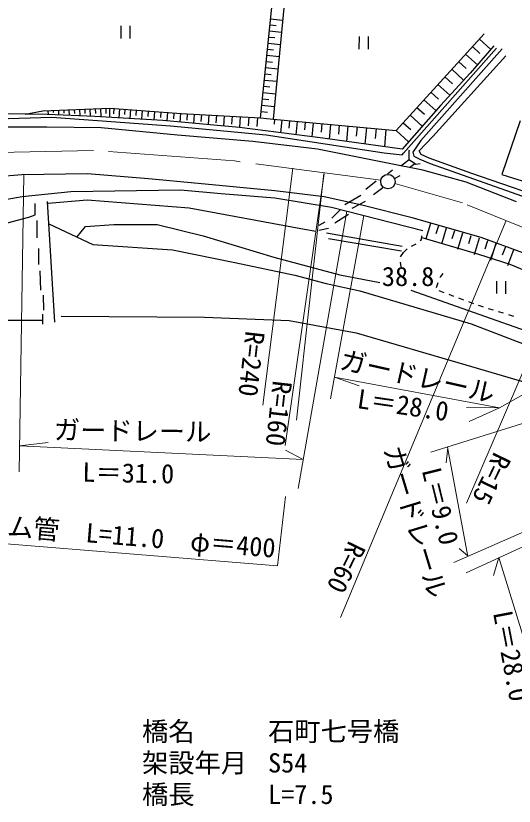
# Model space of a CAD drawing. Units: millimetres, scale not verified. Extents: x 40000 to 680000, y 20000 to 380000.
# Drawn here: x 423866 to 471320, y 261077 to 336360 of the extents above; entities that cross this region are included whole.
import ezdxf
from ezdxf.enums import TextEntityAlignment as Align

# ---------------------------------------------------------------- set-up
doc = ezdxf.new("R2010")
doc.units = ezdxf.units.MM
doc.header["$LTSCALE"] = 1000
doc.linetypes.add('CHAIN', pattern=[18.5, 12, -1.5, 3.5, -1.5])
for name, color, linetype, lineweight in [('M-BGD', 7, 'Continuous', 25), ('M-BMK', 2, 'CHAIN', 13), ('M-BMK-SRVR', 3, 'Continuous', 25), ('M-STR-HTXT', 7, 'Continuous', 13)]:
    doc.layers.add(name, color=color, linetype=linetype, lineweight=lineweight)
doc.styles.add('ＭＳ ゴシック', font='')
doc.styles.get('ＭＳ ゴシック').set_extended_font_data('MS Gothic')

msp = doc.modelspace()

# ---------------------------------------------------------------- linework, layer by layer
at = {"layer": 'M-BGD'}
for p, q in [((449844, 341878), (448364, 326513)), ((447160, 326652), (448688, 341461)), ((448131, 336067), (449273, 335950)), ((433857, 335406), (433850, 334206)), ((434750, 334201), (434757, 335401)), ((448072, 335493), (448645, 335434)), ((447953, 334339), (448530, 334280)), ((448013, 334918), (449162, 334799)), ((456544, 334386), (456537, 333186)), ((457437, 333180), (457444, 334380)), ((460072, 325449), (468448, 334658)), ((447893, 333761), (449051, 333641)), ((467995, 334160), (469097, 333158)), ((447833, 333178), (448414, 333118)), ((469628, 333293), (460766, 323274)), ((470191, 333206), (462417, 324496)), ((469395, 333499), (467124, 330900)), ((467339, 333439), (468060, 332783)), ((447713, 332009), (448297, 331949)), ((447773, 332596), (448938, 332476)), ((463588, 324870), (470519, 332551)), ((466683, 332717), (467813, 331689)), ((447652, 331423), (448825, 331302)), ((465367, 331270), (466508, 330233)), ((466025, 331994), (466747, 331337)), ((447591, 330833), (448180, 330772)), ((467124, 330900), (464291, 327832)), ((464707, 330545), (465432, 329887)), ((447531, 330242), (448711, 330120)), ((464048, 329820), (465178, 328793)), ((447408, 329054), (448597, 328931)), ((447469, 329648), (448062, 329587)), ((463387, 329094), (464113, 328433)), ((447346, 328455), (447943, 328394)), ((462726, 328367), (463857, 327338)), ((426428, 327300), (432814, 327578)), ((430923, 327496), (430954, 326797)), ((431423, 327517), (431443, 327048)), ((431922, 327539), (431957, 326744)), ((432422, 327561), (432445, 327041)), ((432772, 327576), (432772, 326694)), ((432814, 327578), (439617, 327069)), ((433193, 327553), (433158, 327018)), ((433725, 327510), (433669, 326639)), ((447285, 327857), (448481, 327734)), ((464291, 327832), (460638, 323665)), ((462063, 327638), (462791, 326976)), ((426850, 326966), (422963, 327013)), ((424744, 326992), (426428, 327300)), ((431393, 326779), (426850, 326966)), ((426927, 327322), (426943, 326965)), ((427427, 327344), (427436, 327135)), ((427926, 327365), (427946, 326921)), ((428426, 327387), (428439, 327071)), ((428925, 327409), (428948, 326880)), ((429425, 327430), (429441, 327063)), ((429924, 327452), (429951, 326838)), ((430424, 327474), (430442, 327056)), ((437878, 326381), (431393, 326779)), ((434255, 327470), (434222, 326953)), ((434785, 327430), (434730, 326574)), ((435337, 327389), (435304, 326878)), ((435889, 327348), (435835, 326506)), ((436475, 327304), (436440, 326773)), ((437060, 327260), (437006, 326434)), ((437679, 327214), (437644, 326661)), ((438299, 327167), (438246, 326348)), ((438919, 327121), (438882, 326546)), ((439538, 327075), (439484, 326236)), ((439617, 327069), (447160, 326652)), ((440194, 327037), (440154, 326428)), ((440849, 327001), (440792, 326118)), ((441541, 326963), (441498, 326304)), ((442233, 326924), (442173, 325994)), ((442964, 326884), (442918, 326172)), ((443694, 326844), (443631, 325863)), ((444466, 326801), (444416, 326033)), ((445238, 326758), (445171, 325724)), ((447222, 327255), (447823, 327193)), ((461400, 326910), (462559, 325856)), ((419638, 326474), (427295, 326709)), ((427295, 326709), (438581, 325866)), ((445161, 325725), (437878, 326381)), ((446053, 326713), (445999, 325886)), ((446867, 326668), (446813, 325818)), ((447160, 326652), (448365, 326528)), ((448364, 326513), (460072, 325449)), ((448510, 326500), (448469, 326045)), ((449190, 326438), (449079, 325217)), ((449916, 326372), (449852, 325669)), ((450642, 326306), (450526, 325029)), ((451416, 326236), (451348, 325486)), ((452190, 326166), (452068, 324829)), ((453015, 326091), (452943, 325291)), ((453841, 326016), (453713, 324611)), ((460736, 326179), (461466, 325516)), ((471902, 326347), (470143, 321233)), ((426821, 325739), (418352, 325785)), ((432004, 325692), (426821, 325739)), ((439269, 324998), (432004, 325692)), ((438581, 325866), (447713, 325023)), ((453098, 324695), (445161, 325725)), ((454666, 325940), (454589, 325089)), ((455492, 325865), (455357, 324386)), ((456369, 325786), (456287, 324881)), ((457246, 325706), (457104, 324147)), ((458178, 325621), (458090, 324661)), ((459109, 325537), (458960, 323894)), ((460072, 325449), (461257, 324371)), ((446443, 324397), (439269, 324998)), ((447713, 325023), (458952, 323313)), ((460638, 323665), (453098, 324695)), ((462417, 324496), (461668, 323372)), ((462277, 323512), (463588, 324870)), ((452598, 323656), (446443, 324397)), ((459262, 322314), (452598, 323656)), ((458952, 323313), (460661, 323103)), ((460661, 323103), (460766, 323274)), ((461324, 323577), (461289, 323461)), ((461289, 323461), (461289, 322939)), ((461668, 323372), (461762, 322997)), ((461762, 322997), (462324, 322716)), ((462464, 323138), (462277, 323512)), ((463214, 322810), (462464, 323138)), ((462617, 321666), (459262, 322314)), ((460512, 322069), (461307, 322684)), ((461289, 322939), (461289, 322672)), ((461289, 322672), (461800, 322371)), ((461353, 321918), (461869, 322278)), ((461800, 322371), (461962, 322232)), ((461962, 322232), (462368, 322278)), ((462324, 322716), (463307, 322295)), ((467194, 321358), (463214, 322810)), ((463307, 322295), (474781, 318221)), ((459742, 321663), (459255, 321268)), ((466759, 320509), (462617, 321666)), ((424455, 321206), (418948, 320789)), ((430703, 321322), (424455, 321206)), ((436511, 320836), (430703, 321322)), ((441231, 320373), (436511, 320836)), ((460438, 321129), (459951, 320874)), ((475108, 318642), (467194, 321358)), ((470143, 321233), (475881, 319475)), ((448520, 319679), (441231, 320373)), ((458188, 320619), (457190, 319830)), ((458814, 319969), (457910, 319320)), ((471549, 318635), (466759, 320509)), ((424478, 319147), (429106, 319632)), ((429106, 319632), (439542, 319794)), ((439542, 319794), (443406, 319424)), ((443406, 319424), (448520, 319031)), ((453217, 319123), (448520, 319679)), ((456726, 319250), (455195, 318369)), ((421701, 318684), (424478, 319147)), ((425705, 317388), (425705, 318475)), ((427590, 307187), (426893, 318660)), ((426940, 318521), (430656, 318846)), ((430656, 318846), (440364, 318057)), ((448520, 319031), (453934, 318128)), ((456827, 318337), (453217, 319123)), ((457144, 318670), (455868, 318021)), ((440364, 318057), (451002, 316106)), ((453934, 318128), (462612, 315907)), ((454755, 317881), (453943, 317093)), ((461593, 317133), (456827, 318337)), ((420012, 315814), (425103, 317180)), ((425103, 317180), (425705, 317388)), ((455543, 317441), (454244, 316606)), ((468188, 315236), (461593, 317133)), ((425883, 316858), (425883, 315211)), ((427022, 316540), (431198, 314564)), ((429662, 315291), (430514, 316292)), ((430514, 316292), (433205, 316478)), ((433205, 316478), (437334, 316478)), ((437334, 316478), (441695, 315411)), ((453305, 316710), (452725, 316385)), ((463345, 316586), (462894, 315111)), ((464100, 316355), (463872, 315609)), ((451002, 316106), (452442, 315850)), ((453630, 316107), (452725, 315898)), ((460650, 314381), (453461, 315645)), ((464856, 316124), (464394, 314614)), ((465629, 315887), (465395, 315123)), ((466403, 315651), (465930, 314104)), ((441695, 315411), (448422, 313370)), ((453625, 315153), (460603, 313959)), ((462382, 314959), (462499, 315060)), ((462499, 315060), (462526, 315404)), ((462542, 315244), (467924, 313666)), ((467195, 315409), (466956, 314626)), ((467987, 315167), (467503, 313582)), ((472145, 313778), (468188, 315236)), ((468780, 314924), (468534, 314123)), ((469572, 314682), (469076, 313060)), ((426022, 314190), (426022, 312659)), ((431198, 314564), (438795, 314077)), ((438795, 314077), (444710, 312859)), ((460767, 313819), (461120, 314172)), ((461552, 314417), (462001, 314635)), ((470491, 314364), (470189, 313577)), ((471260, 314068), (470670, 312531)), ((448422, 313370), (454732, 311700)), ((460737, 313816), (460477, 313389)), ((467924, 313666), (470893, 312692)), ((444710, 312859), (450440, 311653)), ((460465, 312910), (460529, 312451)), ((470893, 312692), (474326, 311254)), ((426138, 312056), (426208, 310224)), ((454732, 311700), (458536, 310957)), ((464520, 311803), (464289, 311525)), ((450440, 311653), (453433, 310864)), ((464060, 310929), (463880, 310462)), ((464289, 311525), (464239, 311396)), ((469627, 311096), (469620, 309896)), ((470520, 309891), (470527, 311091)), ((453433, 310864), (456610, 310169)), ((456610, 310169), (467235, 307014)), ((461482, 310215), (470761, 306967)), ((464152, 310196), (464619, 310017)), ((426463, 309736), (426510, 308321)), ((465086, 309837), (465330, 309743)), ((465330, 309743), (465554, 309661)), ((466023, 309489), (466493, 309317)), ((466962, 309145), (467431, 308973)), ((467901, 308801), (468107, 308725)), ((468107, 308725), (468375, 308643)), ((426394, 307950), (426417, 306976)), ((468853, 308495), (469331, 308348)), ((469808, 308200), (470286, 308053)), ((470764, 307906), (471242, 307758)), ((421632, 307369), (426407, 307369)), ((428194, 307756), (441834, 307663)), ((441834, 307663), (449907, 307338)), ((449907, 307338), (456263, 306179)), ((467235, 307014), (474890, 304091)), ((470761, 306967), (476560, 304856)), ((456263, 306179), (466701, 303117)), ((466701, 303117), (474913, 300704))]:
    msp.add_line(p, q, dxfattribs=at)
at = {"layer": 'M-BMK'}
for p, q in [((431276, 323534), (411701, 323141)), ((444674, 322539), (431276, 323534)), ((458624, 320697), (444674, 322539)), ((466397, 318552), (459963, 320396)), ((477960, 313839), (466397, 318552))]:
    msp.add_line(p, q, dxfattribs=at)
at = {"layer": 'M-BMK-SRVR'}
msp.add_circle((459298, 320567), 686, dxfattribs=at)
at = {"layer": 'M-STR-HTXT'}
for p, q in [((450232, 321845), (447399, 299270)), ((424179, 292929), (424636, 321209)), ((453217, 321300), (449523, 295428)), ((453205, 321334), (450604, 297830)), ((450749, 291327), (455391, 317755)), ((453821, 299885), (457001, 317343)), ((470543, 316863), (454796, 279052)), ((477166, 314162), (466786, 289927)), ((469916, 299026), (482179, 305904)), ((454196, 301948), (469916, 299026)), ((454196, 301948), (456565, 301122)), ((463395, 294782), (484110, 301310)), ((469916, 299026), (466764, 299067)), ((467036, 297725), (469916, 299026)), ((424219, 295409), (426955, 295729)), ((424219, 295409), (451237, 294104)), ((464998, 295223), (464859, 293783)), ((466911, 284870), (464976, 295280)), ((451237, 294104), (449534, 294975)), ((486167, 293393), (465573, 284278)), ((466743, 283320), (486125, 292238)), ((448798, 283964), (449541, 290560)), ((412937, 286891), (448798, 283964)), ((466902, 284934), (466090, 285631)), ((469864, 284756), (469356, 283041)), ((469864, 284756), (475352, 266865))]:
    msp.add_line(p, q, dxfattribs=at)

# ---------------------------------------------------------------- texts
at = {"layer": 'M-BGD', "style": 'ＭＳ ゴシック'}
msp.add_text('38.8', height=1833, dxfattribs=at).set_placement((458725, 310071), align=Align.BOTTOM_LEFT)
at = {"layer": 'M-STR-HTXT', "style": 'ＭＳ ゴシック'}
for s, rotation, p in [('R=240', 263.624, (445204, 306463)), ('ガードレール', 347.283, (454482, 302233)), ('R=160', 263.624, (447804, 301736)), ('L＝28.0', 351.703, (456209, 298465)), ('ガードレール', 359.176, (427472, 295474)), ('ガードレール', 286.847, (458349, 294929)), ('R=15', 244.169, (468936, 295146)), ('L＝31.0', 358.886, (430184, 291439)), ('L＝9.0', 283.781, (461975, 292942)), ('ヒューム管\u3000L=11.0\u3000φ＝400', 355.297, (415466, 286914)), ('R=60', 244.169, (455102, 286693)), ('L＝28.0', 280.785, (468759, 279404))]:
    msp.add_text(s, height=1833, rotation=rotation, dxfattribs=at).set_placement(p, align=Align.BOTTOM_LEFT)
for s, p in [('橋名', (435885, 266735)), ('石町七号橋', (447885, 266735)), ('架設年月', (435885, 263735)), ('S54', (447885, 263735)), ('橋長', (435885, 260735)), ('L=7.5 ', (447885, 260735))]:
    msp.add_text(s, height=1833, dxfattribs=at).set_placement(p, align=Align.BOTTOM_LEFT)

doc.saveas('drawing.dxf')
